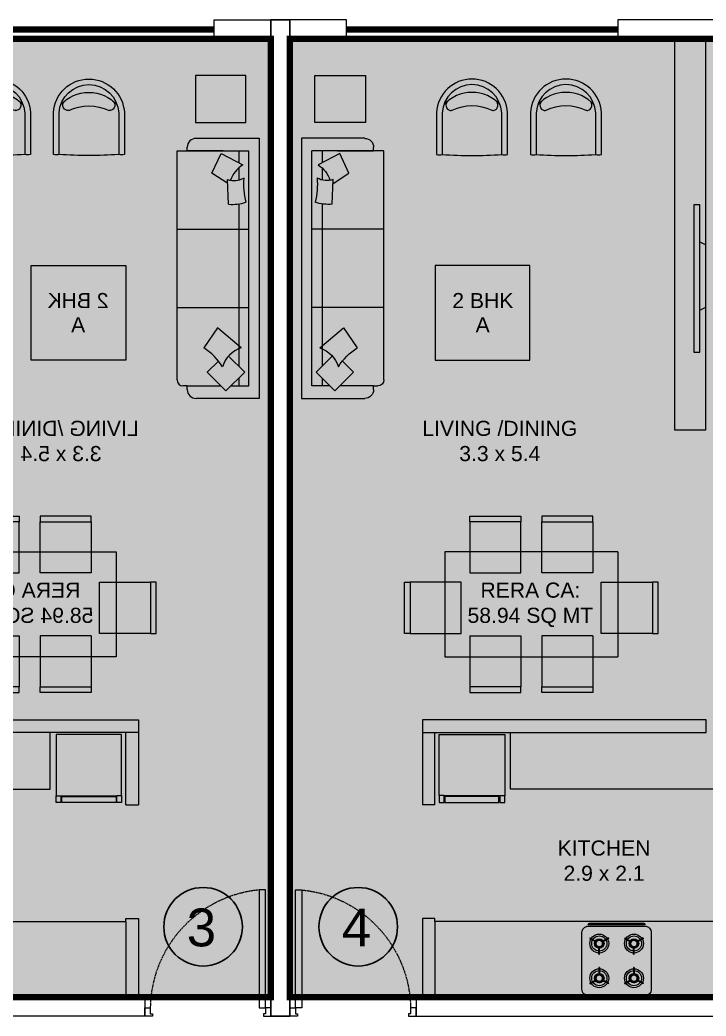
# Model space of a CAD drawing. Header units: inches. Extents: x 27644242 to 29005101, y -955243 to 216979.
# Drawn here: x 28734104 to 28739543, y -267135 to -259235 of the extents above; entities that cross this region are included whole.
import ezdxf

# ---------------------------------------------------------------- set-up
doc = ezdxf.new("R2010")
doc.units = ezdxf.units.IN
doc.header["$MEASUREMENT"] = 0
doc.set_wipeout_variables(frame=1)
doc.linetypes.add('DASHED', pattern=[0.75, 0.5, -0.25])
doc.layers.get('Defpoints').update_dxf_attribs({"color": 8})
doc.layers.add('BHK HATCH', color=8, linetype='Continuous', lineweight=5, transparency=0.85)
for name, color, linetype, lineweight in [('DOOR', 4, 'Continuous', 0), ('FURN', 250, 'Continuous', 0), ('WALL', 7, 'Continuous', 20), ('WINDOW', 162, 'Continuous', 13)]:
    doc.layers.add(name, color=color, linetype=linetype, lineweight=lineweight)
doc.layers.add('text', color=7, linetype='Continuous')
doc.styles.add('AMITS', font='arial.ttf')

# ---------------------------------------------------------------- blocks, each defined once
blk = doc.blocks.new('DOOR_750')
at = {"layer": 'DOOR'}
for points in [[(-70, 50), (-32.5, 50), (-32.5, 750), (-70, 750)], [(-750, 50), (-717.5, 50), (-717.5, 12.5), (-705, 12.5), (-705, 0), (-750, 0)], [(0, 50), (-32.5, 50), (-32.5, 12.5), (-45, 12.5), (-45, 0), (0, 0)]]:
    blk.add_lwpolyline(points, close=True, dxfattribs=at)
at = {"layer": 'DOOR', "linetype": 'DASHED', "ltscale": 10}
blk.add_arc((-2.4, 38), 715.2, 95.4221, 179.04025, dxfattribs=at)
blk = doc.blocks.new('FRDG')
at = {"layer": 'FURN', "color": 8, "lineweight": 0, "extrusion": (3.3432e-08, -6.87431e-09, 1), "elevation": 0.0002}
for points in [[(9345.9976, -728.4923), (9346.5081, -728.4923), (9346.5081, -727.946), (9345.9976, -727.946)], [(9346.5081, -727.946), (9346.5659, -727.946), (9346.5659, -727.986), (9346.5081, -727.986)], [(9346.5139, -727.9917), (9346.5659, -727.9917), (9346.5659, -728.4442), (9346.5139, -728.4442)], [(9346.5081, -728.4523), (9346.5659, -728.4523), (9346.5659, -728.4923), (9346.5081, -728.4923)]]:
    blk.add_lwpolyline(points, close=True, dxfattribs=at)
blk = doc.blocks.new('hob')
at = {"layer": 'FURN', "extrusion": (2e-16, 7.34249e-08, 1)}
for p, q in [((-747640.1, 890446.8), (-747612.6, 890399.1)), ((-747635.8, 890449.3), (-747608.2, 890401.6)), ((-747280.1, 890449.3), (-747307.7, 890401.6)), ((-747275.8, 890446.8), (-747303.3, 890399.1)), ((-747640.1, 890302.2), (-747612.6, 890349.9)), ((-747635.8, 890299.7), (-747608.2, 890347.4)), ((-747510.5, 890377), (-747565.5, 890377)), ((-747510.5, 890372), (-747565.5, 890372)), ((-747405.4, 890377), (-747350.3, 890377)), ((-747405.4, 890372), (-747350.3, 890372)), ((-747280.1, 890299.7), (-747307.7, 890347.4)), ((-747275.8, 890302.2), (-747303.3, 890349.9)), ((-747635.8, 890174.3), (-747608.2, 890126.6)), ((-747280.1, 890174.3), (-747307.7, 890126.6)), ((-747640.1, 890171.8), (-747612.6, 890124.1)), ((-747510.5, 890102), (-747565.5, 890102)), ((-747510.5, 890097), (-747565.5, 890097)), ((-747405.4, 890102), (-747350.3, 890102)), ((-747405.4, 890097), (-747350.3, 890097)), ((-747275.8, 890171.8), (-747303.3, 890124.1)), ((-747640.1, 890027.2), (-747612.6, 890074.9)), ((-747635.8, 890024.7), (-747608.2, 890072.4)), ((-747280.1, 890024.7), (-747307.7, 890072.4)), ((-747275.8, 890027.2), (-747303.3, 890074.9))]:
    blk.add_line(p, q, dxfattribs=at)
at = {"layer": 'FURN', "extrusion": (2e-16, 7.34249e-08, 1), "elevation": 0.1}
for points in [[(-747232.9, 889962), (-747682.9, 889962, -0.414214), (-747732.9, 890012), (-747732.9, 890462, -0.414214), (-747682.9, 890512), (-747232.9, 890512, -0.414214), (-747182.9, 890462), (-747182.9, 890012, -0.414214)], [(-747172.9, 890462, -0.414214), (-747157.9, 890447), (-747157.9, 890027, -0.414214), (-747172.9, 890012), (-747172.9, 890027)]]:
    blk.add_lwpolyline(points, format="xyb", close=True, dxfattribs=at)
at = {"layer": 'FURN', "extrusion": (2e-16, 7.34249e-08, 1), "const_width": 20, "elevation": 0.1}
for points in [[(-747625.4, 890374.5, 1), (-747565.4, 890374.5, 1)], [(-747290.4, 890374.5, 1), (-747350.4, 890374.5, 1)], [(-747625.4, 890099.5, -1), (-747565.4, 890099.5, -1)], [(-747290.4, 890099.5, 1), (-747350.4, 890099.5, 1)]]:
    blk.add_lwpolyline(points, format="xyb", close=True, dxfattribs=at)
at = {"layer": 'FURN', "extrusion": (2e-16, 7.34249e-08, 1)}
for centre, radius in [((-747595.4, 890374.5, 0.1), 75), ((-747595.4, 890374.5, 0.1), 60), ((-747595.4, 890374.5, 0.1), 37.5), ((-747320.4, 890374.5, 0.1), 75), ((-747320.4, 890374.5, 0.1), 60), ((-747320.4, 890374.5, 0.1), 37.5), ((-747595.4, 890099.5, 0.1), 75), ((-747320.4, 890099.5, 0.1), 75), ((-747595.4, 890099.5, 0.1), 60), ((-747595.4, 890099.5, 0.1), 37.5), ((-747320.4, 890099.5, 0.1), 60), ((-747320.4, 890099.5, 0.1), 37.5)]:
    blk.add_circle(centre, radius, dxfattribs=at)
for centre, start, end in [((-747595.4, 890374.5, 0.1), 118.31459, 121.68541), ((-747320.4, 890374.5, 0.1), 58.31459, 61.68541), ((-747320.4, 890374.5, 0.1), 58.31459, 61.68541), ((-747595.4, 890374.5, 0.1), 358.31459, 1.68541), ((-747320.4, 890374.5, 0.1), 178.31459, 181.68541), ((-747595.4, 890374.5, 0.1), 238.31459, 241.68541), ((-747320.4, 890374.5, 0.1), 298.31459, 301.68541), ((-747595.4, 890099.5, 0.1), 118.31459, 121.68541), ((-747320.4, 890099.5, 0.1), 58.31459, 61.68541), ((-747320.4, 890099.5, 0.1), 58.31459, 61.68541), ((-747595.4, 890099.5, 0.1), 358.31459, 1.68541), ((-747320.4, 890099.5, 0.1), 178.31459, 181.68541), ((-747595.4, 890099.5, 0.1), 238.31459, 241.68541), ((-747320.4, 890099.5, 0.1), 298.31459, 301.68541)]:
    blk.add_arc(centre, 85, start, end, dxfattribs=at)
blk = doc.blocks.new('DINING TBALE')
at = {"layer": 'FURN'}
for p, q in [((551.6, 1664.6, 0.3), (551.6, 1709.6, 0.3)), ((551.6, 1709.6, 0.3), (956.6, 1709.6, 0.3)), ((551.6, 1664.6, 0.3), (551.6, 1709.6, 0.3)), ((956.6, 1664.6, 0.3), (551.6, 1664.6, 0.3)), ((551.6, 1664.6, 0.3), (551.6, 1259.6, 0.3)), ((956.6, 1664.6, 0.3), (551.6, 1664.6, 0.3)), ((956.6, 1709.6, 0.3), (956.6, 1664.6, 0.3)), ((956.6, 1259.6, 0.3), (956.6, 1664.6, 0.3)), ((1123.3, 1709.6, 0.3), (1123.3, 1664.6, 0.3)), ((1528.3, 1709.6, 0.3), (1123.3, 1709.6, 0.3)), ((1123.3, 1259.6, 0.3), (1123.3, 1664.6, 0.3)), ((1123.3, 1664.6, 0.3), (1528.3, 1664.6, 0.3)), ((1123.3, 1664.6, 0.3), (1528.3, 1664.6, 0.3)), ((1528.3, 1664.6, 0.3), (1528.3, 1709.6, 0.3)), ((1528.3, 1664.6, 0.3), (1528.3, 1709.6, 0.3)), ((1528.3, 1664.6, 0.3), (1528.3, 1259.6, 0.3)), ((1726.2, 1426.2, 0.3), (353.7, 1426.2, 0.3)), ((353.7, 1426.2, 0.3), (353.7, 594.2, 0.3)), ((1726.2, 1426.2, 0.3), (1726.2, 594.2, 0.3)), ((551.6, 1259.6, 0.3), (956.6, 1259.6, 0.3)), ((1528.3, 1259.6, 0.3), (1123.3, 1259.6, 0.3)), ((35, 1184.3, 0.3), (80, 1184.3, 0.3)), ((35, 779.3, 0.3), (35, 1184.3, 0.3)), ((485, 1184.3, 0.3), (80, 1184.3, 0.3)), ((80, 1184.3, 0.3), (80, 779.3, 0.3)), ((80, 1184.3, 0.3), (80, 779.3, 0.3)), ((485, 779.3, 0.3), (485, 1184.3, 0.3)), ((1594.9, 1184.3, 0.3), (1999.9, 1184.3, 0.3)), ((1594.9, 779.3, 0.3), (1594.9, 1184.3, 0.3)), ((2044.9, 1184.3, 0.3), (1999.9, 1184.3, 0.3)), ((1999.9, 1184.3, 0.3), (1999.9, 779.3, 0.3)), ((1999.9, 1184.3, 0.3), (1999.9, 779.3, 0.3)), ((2044.9, 779.3, 0.3), (2044.9, 1184.3, 0.3)), ((80, 779.3, 0.3), (35, 779.3, 0.3)), ((80, 779.3, 0.3), (35, 779.3, 0.3)), ((80, 779.3, 0.3), (485, 779.3, 0.3)), ((551.6, 760.8, 0.3), (956.6, 760.8, 0.3)), ((551.6, 760.8, 0.3), (551.6, 355.8, 0.3)), ((956.6, 760.8, 0.3), (956.6, 355.8, 0.3)), ((1123.3, 760.8, 0.3), (1123.3, 355.8, 0.3)), ((1528.3, 760.8, 0.3), (1123.3, 760.8, 0.3)), ((1528.3, 760.8, 0.3), (1528.3, 355.8, 0.3)), ((1999.9, 779.3, 0.3), (1594.9, 779.3, 0.3)), ((1999.9, 779.3, 0.3), (2044.9, 779.3, 0.3)), ((1999.9, 779.3, 0.3), (2044.9, 779.3, 0.3)), ((353.7, 594.2, 0.3), (1726.2, 594.2, 0.3)), ((551.6, 355.8, 0.3), (551.6, 310.8, 0.3)), ((551.6, 355.8, 0.3), (551.6, 310.8, 0.3)), ((956.6, 355.8, 0.3), (551.6, 355.8, 0.3)), ((956.6, 355.8, 0.3), (551.6, 355.8, 0.3)), ((956.6, 310.8, 0.3), (956.6, 355.8, 0.3)), ((1123.3, 310.8, 0.3), (1123.3, 355.8, 0.3)), ((1123.3, 355.8, 0.3), (1528.3, 355.8, 0.3)), ((1123.3, 355.8, 0.3), (1528.3, 355.8, 0.3)), ((1528.3, 355.8, 0.3), (1528.3, 310.8, 0.3)), ((1528.3, 355.8, 0.3), (1528.3, 310.8, 0.3)), ((551.6, 310.8, 0.3), (956.6, 310.8, 0.3)), ((1528.3, 310.8, 0.3), (1123.3, 310.8, 0.3))]:
    blk.add_line(p, q, dxfattribs=at)
blk = doc.blocks.new('TVVVV')
at = {"layer": 'FURN', "ltscale": 1000, "elevation": 0}
blk.add_lwpolyline([(-129.9, 740.3), (-82, 740.3), (-82, -428.6), (-129.9, -428.6)], close=True, dxfattribs=at)
for points in [[(-129.9, 446.7), (-178.7, 422)], [(-129.9, -95.7), (-178.7, -71)]]:
    blk.add_lwpolyline(points, dxfattribs=at)
blk = doc.blocks.new('sofasaaaaaaaaaaa')
at = {"color": 0, "linetype": 'ByBlock'}
for p, q in [((-275.4, 791.2), (1540.6, 791.2)), ((298.9, 791.2), (298.9, 220.8)), ((919.7, 791.2), (919.7, 220.8)), ((1540.6, 791.2), (1540.6, 220.8)), ((-322, 709.7), (-322, 744.7)), ((-422, 139.3), (-422, 639.9)), ((-352.1, 709.7), (-322, 709.7)), ((-322, 709.7), (-322, 443.7)), ((1540.6, 709.7), (1570.7, 709.7)), ((1540.6, 424.5), (1540.6, 709.7)), ((1640.6, 639.9), (1640.6, 139.3)), ((137.3, 470.5), (-22.2, 579.5)), ((-214.4, 551.3), (-362.5, 403.1)), ((-125.9, 462.8), (-214.4, 551.3)), ((1283.3, 389.1), (1365.5, 514.1)), ((1365.5, 514.1), (1521.5, 442.3)), ((-362.5, 403.1), (-214.4, 254.9)), ((-22.2, 283.2), (137.3, 470.5)), ((1521.5, 442.3), (1429.8, 270.3)), ((-322, 362.5), (-322, 220.8)), ((-214.4, 254.9), (-86.6, 382.7)), ((1117.7, 382), (1313.9, 390.4)), ((-261.7, 302.3), (-322, 302.3)), ((1120.5, 302.3), (-167, 302.3)), ((1405.4, 302.3), (1309.9, 302.3)), ((1540.6, 302.3), (1446.8, 302.3)), ((-322, 220.8), (1540.6, 220.8)), ((1640.6, 139.3), (-422, 139.3))]:
    blk.add_line(p, q, dxfattribs=at)
for centre, radius, start, end in [((-275.4, 744.7), 46.6, 90, 180), ((-352.1, 639.9), 69.8, 90, 180), ((1570.7, 639.9), 69.8, 0, 90), ((-415.4, 824.5), 463.3, 301.93011, 328.06989), ((-242.2, 211.4), 231.4, 18.07851, 71.92149), ((1464.8, 354.2), 348.2, 175.41548, 198.06974), ((1460, 339.6), 154.7, 160.8325, 209.92347), ((1234.2, 146.5), 231.5, 32.33007, 71.50567), ((1279.8, -337.5), 601.7, 85.59898, 104.04019)]:
    blk.add_arc(centre, radius, start, end, dxfattribs=at)
blk = doc.blocks.new('cha-1')
at = {"color": 0, "linetype": 'ByBlock'}
for points in [[(375, 10), (375, 453, 0.950858), (-375, 453), (-375, 10)], [(315, 11), (315, 452, 0.946504), (-315, 452), (-315, 11)]]:
    blk.add_lwpolyline(points, format="xyb", dxfattribs=at)
for centre, radius, start, end in [((0, 263), 405, 42.4573, 137.5427), ((-217, 533), 58.2, 126.2045, 258.1486), ((217, 533), 58.2, 281.8514, 53.7955), ((-224, 501), 25, 258.1486, 294.8492), ((0, 17), 508, 65.1508, 114.8492), ((224, 501), 25, 245.1508, 281.8514), ((-347, 125), 118, 256.2867, 285.6904), ((0, 4466), 4466, 265.9551, 274.0449), ((347, 125), 118, 254.3096, 283.7133)]:
    blk.add_arc(centre, radius, start, end, dxfattribs=at)
blk = doc.blocks.new('A$C4D4B4B8A')
at = {"layer": 'BHK HATCH', "ltscale": 500, "true_color": 0xff00ff}
h = blk.add_hatch(color=6, dxfattribs=at)
h.dxf.hatch_style = 1
edge = h.paths.add_edge_path()
edge.add_line((250, 150), (4100, 150))
edge.add_line((4100, 150), (4100, 2400))
edge.add_line((4100, 2400), (4250, 2400))
edge.add_line((4250, 2400), (4250, 2300))
edge.add_line((4250, 2300), (5550.3, 2300))
edge.add_line((5550.3, 2300), (5550.1, 3750))
edge.add_line((5550.1, 3750), (7350, 3750))
edge.add_line((7350, 3750), (7350, 2300))
edge.add_line((7350, 2300), (9750, 2300))
edge.add_line((9750, 2300), (9750, 7747.7))
edge.add_line((9750, 7747.7), (6450, 7747.8))
edge.add_line((6450, 7747.8), (6450, 7750.1))
edge.add_line((6450, 7750.1), (3450, 7750))
edge.add_line((3450, 7750), (3450, 7750))
edge.add_line((3450, 7750), (50, 7750))
edge.add_line((50, 7750), (50, 150))
edge.add_line((50, 150), (1450, 150))
at = {"layer": 'Defpoints', "ltscale": 500}
blk.add_lwpolyline([(250, 150, 50, 50, 0), (4100, 150, 50, 50, 0), (4100, 2400, 50, 50, 0), (4250, 2400, 50, 50, 0), (4250, 2300, 50, 50, 0), (5550.3, 2300, 50, 50, 0), (5550.1, 3750, 50, 50, 0), (7350, 3750, 50, 50, 0), (7350, 2300, 50, 50, 0), (9750, 2300, 50, 50, 0), (9750, 7747.7, 50, 50, 0), (6450, 7747.8, 50, 50, 0), (6450, 7750.1, 50, 50, 0), (3450, 7750, 50, 50, 0), (3450, 7750, 50, 50, 0), (50, 7750, 50, 50, 0), (50, 150, 50, 50, 0), (1450, 150, 50, 50, 0)], format="xyseb", dxfattribs=at)
at = {"layer": 'FURN', "ltscale": 500}
for p, q in [((1800, 1800), (1800, 2250)), ((4100, 1800), (1800, 1800)), ((4100, 750), (1200, 750))]:
    blk.add_line(p, q, dxfattribs=at)
blk.add_lwpolyline([(3348.3, 7750), (3098.3, 7750), (3098.3, 4650), (3348.3, 4650)], close=True, dxfattribs=at)
at = {"layer": 'FURN', "ltscale": 500, "elevation": 0}
blk.add_lwpolyline([(248.3, 7460.3), (648.3, 7460.3), (648.3, 7085.3), (248.3, 7085.3)], close=True, dxfattribs=at)
at = {"layer": 'FURN', "ltscale": 1000}
blk.add_lwpolyline([(1951.4, 5952.7), (1201.4, 5952.7), (1201.4, 5202.7), (1951.4, 5202.7)], close=True, dxfattribs=at)
at = {"layer": 'WALL', "ltscale": 500}
for p, q in [((1100, 2250), (1100, 1675)), ((1200, 1675), (1200, 2250)), ((1200, 1675), (1100, 1675)), ((1100, 775), (1100, 150)), ((1200, 775), (1100, 775)), ((1200, 750), (1200, 775)), ((1200, 750), (1200, 150)), ((1100, 150), (1200, 150))]:
    blk.add_line(p, q, dxfattribs=at)
for points in [[(2650, 7900), (2650, 7750), (3800, 7750), (3800, 7900)], [(-100, 0), (50, 0), (50, 7900), (-100, 7900)], [(50, 7900), (50, 7750), (500, 7750), (500, 7900)], [(1100, 2350), (1100, 2250), (3350, 2250), (3350, 2350)], [(1050, 0), (4250, 0), (4250, 150), (1050, 150)]]:
    blk.add_lwpolyline(points, close=True, dxfattribs=at)
at = {"layer": 'WINDOW', "ltscale": 500, "const_width": 50}
blk.add_lwpolyline([(500, 7825), (2650, 7825)], dxfattribs=at)
at = {"layer": 'DOOR', "xscale": -1.333333977559269, "yscale": 1.333333977559269, "zscale": 1.333333977559269}
blk.add_blockref('DOOR_750', (50, 0), dxfattribs=at)
at = {"layer": 'FURN', "ltscale": 1000, "xscale": -1, "rotation": 270}
blk.add_blockref('sofasaaaaaaaaaaa', (3.6, 5320.4), dxfattribs=at)
at = {"layer": 'FURN', "ltscale": 1000, "xscale": -1}
blk.add_blockref('TVVVV', (3169.6, 5694.1, 0), dxfattribs=at)
at = {"layer": 'FURN', "ltscale": 1000}
blk.add_blockref('DINING TBALE', (923.8, 2255.8, -0.3), dxfattribs=at)
at = {"layer": 'FURN', "extrusion": (6.40542e-09, 9.36485e-09, 1), "xscale": -950.0000000000178, "yscale": 950.0000000000115, "zscale": 950.0000000000107, "rotation": 89.97491652646744}
blk.add_blockref('FRDG', (-686427.3, 8881232.6, 0.1), dxfattribs=at)
at = {"layer": 'FURN', "rotation": 90.0000000000086}
blk.add_blockref('hob', (892877, 747895.6, 0), dxfattribs=at)
at = {"layer": 'text', "color": 1, "ltscale": 100, "char_height": 120, "width": 1715.235, "attachment_point": 3, "style": 'AMITS'}
for s, insert in [('\\pxqc;2 BHK', (2437.1, 5734.2)), ('\\pxqc;A', (2435.8, 5542.6))]:
    blk.add_mtext(s, dxfattribs=dict(at, insert=insert))
at = {"layer": 'text', "ltscale": 100, "char_height": 120, "width": 1715.235, "style": 'AMITS'}
for s, insert, attachment_point in [('\\pxqc;LIVING /DINING\\P3.3 x 5.4', (856.3, 4399.2), 7), ('\\pxqc;RERA CA: \\P58.94 SQ MT', (2814, 3085.1), 9), ('\\pxqc;KITCHEN\\P2.9 x 2.1', (1682.7, 1071), 7)]:
    blk.add_mtext(s, dxfattribs=dict(at, insert=insert, attachment_point=attachment_point))
at = {"layer": 'FURN', "ltscale": 1000, "xscale": 0.7494972036074088, "yscale": 0.7494972036074088, "zscale": 0.7494972036074088, "rotation": 359.9999999997227}
for p in [(1493.4, 6824.7), (2238.2, 6824.7)]:
    blk.add_blockref('cha-1', p, dxfattribs=at)

msp = doc.modelspace()

# ---------------------------------------------------------------- block references
at = {"color": 2, "ltscale": 500, "xscale": -1}
msp.add_blockref('A$C4D4B4B8A', (28736143.9, -267134.8), dxfattribs=at)

# ---------------------------------------------------------------- next in the draw order: linework, layer by layer
at = {"layer": 'text', "color": 1, "ltscale": 500}
msp.add_circle((28735555.8, -266426.5), 311.4, dxfattribs=at)

# ---------------------------------------------------------------- next in the draw order: block references
at = {"color": 2, "ltscale": 500}
msp.add_blockref('A$C4D4B4B8A', (28736193.9, -267134.8), dxfattribs=at)

# ---------------------------------------------------------------- next in the draw order: texts
at = {"layer": 'text', "color": 1, "ltscale": 100, "insert": (28735169.9, -266282.1), "char_height": 300, "width": 744.906, "attachment_point": 1, "style": 'AMITS'}
msp.add_mtext('\\pxqc;3', dxfattribs=at)

# ---------------------------------------------------------------- next in the draw order: linework, layer by layer
at = {"layer": 'text', "color": 1, "ltscale": 500}
msp.add_circle((28736785.4, -266426.5), 311.4, dxfattribs=at)

# ---------------------------------------------------------------- next in the draw order: texts
at = {"layer": 'text', "color": 1, "ltscale": 100, "insert": (28736399.4, -266282.1), "char_height": 300, "width": 744.906, "attachment_point": 1, "style": 'AMITS'}
msp.add_mtext('\\pxqc;4', dxfattribs=at)

doc.saveas('drawing.dxf')
